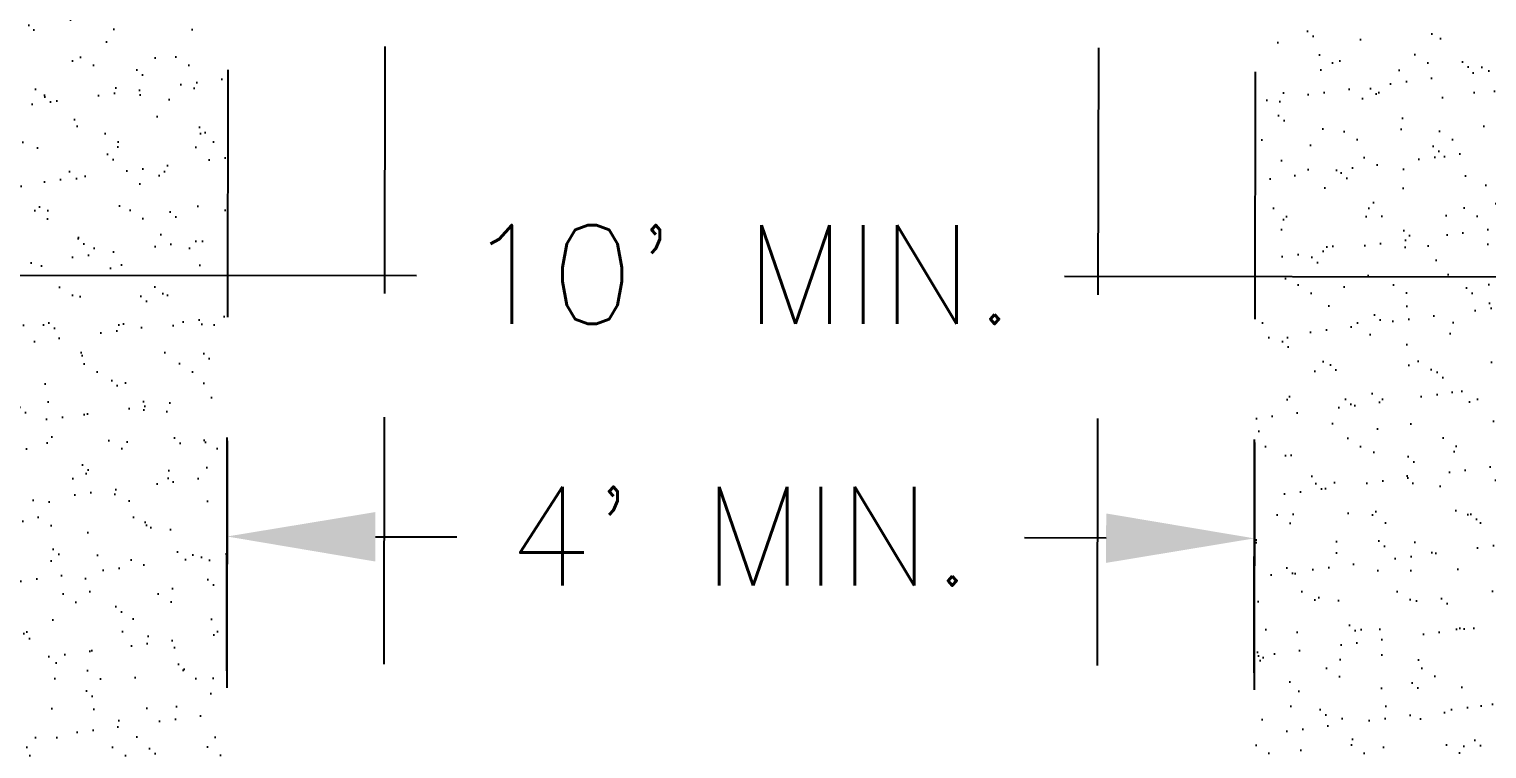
# Model space of a CAD drawing. Header units: feet. Extents: x 0 to 10.5, y 0 to 7.5.
# Drawn here: x 5.448 to 6.923, y 3.097 to 3.825 of the extents above; entities that cross this region are included whole.
import ezdxf

# ---------------------------------------------------------------- set-up
doc = ezdxf.new("R2010")
doc.units = ezdxf.units.FT
doc.header["$MEASUREMENT"] = 0
doc.header["$PDMODE"] = 66
doc.linetypes.add('HIDDEN', pattern=[0.375, 0.25, -0.125])
doc.layers.get('DEFPOINTS').update_dxf_attribs({"linetype": 'CONTINUOUS'})
doc.layers.add('MECK-DETAIL', color=7, linetype='CONTINUOUS')
doc.styles.add('ROMANS', font='romans.shx', dxfattribs={"height": 0.1})
doc.dimstyles.get("Standard").update_dxf_attribs({"dimtxt": 0.18, "dimasz": 0.15, "dimexe": 0.1, "dimexo": 0.05, "dimgap": 0.03, "dimtad": 0, "dimtih": 1, "dimtoh": 1, "dimdec": 4, "dimzin": 0, "dimdsep": 46, "dimtxsty": 'ROMANS', "dimcen": 0.09, "dimadec": 0, "dimazin": 0, "dimtfac": 1, "dimtdec": 4, "dimtofl": 0, "dimtmove": 2, "dimatfit": 3, "dimfxl": 0, "dimtolj": 1, "dimtzin": 0, "dimarcsym": 0})
pattern_1 = [(37.5, (-63.68541, -38.22017), (-0.001950356, 0.059656957), [0, -0.047061167, 0, -0.0526342, 0, -0.050312103]), (7.5, (-63.68541, -38.22017), (0.05479458, 0.087377294), [0, -0.02538826, 0, -0.042416973, 0, -0.01625468]), (327.5, (-63.723494, -38.22017), (0.096417862, 0.00017521), [0, -0.015480647, 0, -0.05573033, 0, -0.07275904]), (317.5, (-63.723494, -38.22017), (0.09307357, 0.02717397), [0, -0.007740323, 0, -0.036534327, 0, -0.041797747])]

# ---------------------------------------------------------------- blocks, each defined once
blk = doc.blocks.new('*D12')
at = {"layer": 'DEFPOINTS', "color": 0}
for p in [(6.6878, 3.3096), (5.6481, 3.1257), (6.6875, 3.1237)]:
    blk.add_point(p, dxfattribs=at)
at = {"layer": 'MECK-DETAIL', "color": 0, "lineweight": -2}
for p, q in [((5.6482, 3.1757), (5.6487, 3.4115)), ((6.6876, 3.1737), (6.688, 3.4096)), ((5.7985, 3.3112), (5.8808, 3.3111)), ((6.5378, 3.3098), (6.4551, 3.31))]:
    blk.add_line(p, q, dxfattribs=at)
at = {"layer": 'MECK-DETAIL', "color": 0}
for points in [[(5.7985, 3.3362), (5.7984, 3.2862), (5.6485, 3.3115)], [(6.5379, 3.3348), (6.5378, 3.2848), (6.6878, 3.3096)]]:
    blk.add_solid(points, dxfattribs=at)
at = {"layer": 'MECK-DETAIL', "color": 0, "insert": (6.1679, 3.3119), "char_height": 0.1, "attachment_point": 5, "style": 'ROMANS'}
blk.add_mtext("\\A1;4' MIN.", dxfattribs=at)
blk = doc.blocks.new('*D13')
at = {"layer": 'DEFPOINTS', "color": 0}
for p in [(7.5637, 3.5732), (4.774, 3.392), (7.5635, 3.3885)]:
    blk.add_point(p, dxfattribs=at)
at = {"layer": 'MECK-DETAIL', "color": 0, "lineweight": -2}
for p, q in [((4.7741, 3.442), (4.7744, 3.6768)), ((7.5636, 3.4385), (7.5639, 3.6732)), ((4.9242, 3.5766), (5.8403, 3.5754)), ((7.4137, 3.5734), (6.4956, 3.5746))]:
    blk.add_line(p, q, dxfattribs=at)
at = {"layer": 'MECK-DETAIL', "color": 0}
for points in [[(4.9243, 3.6016), (4.9242, 3.5516), (4.7742, 3.5768)], [(7.4138, 3.5984), (7.4137, 3.5484), (7.5637, 3.5732)]]:
    blk.add_solid(points, dxfattribs=at)
at = {"layer": 'MECK-DETAIL', "color": 0, "insert": (6.1679, 3.5766), "char_height": 0.1, "attachment_point": 5, "style": 'ROMANS'}
blk.add_mtext("\\A1;10' MIN.", dxfattribs=at)

msp = doc.modelspace()

# ---------------------------------------------------------------- hatches: boundary and pattern name
at = {"layer": 'MECK-DETAIL'}
h = msp.add_hatch(dxfattribs=at)
h.set_pattern_fill('AR-SAND', color=256, scale=0.030961, style=0)
h.set_pattern_definition(pattern_1)
h.paths.add_polyline_path([(4.77485, 3.84468), (5.64946, 3.84305), (5.64729, 2.67738), (5.31641, 2.67801), (4.7728, 2.74794)])
h = msp.add_hatch(dxfattribs=at)
h.set_pattern_fill('AR-SAND', color=256, scale=0.030961, style=0)
h.set_pattern_definition(pattern_1)
h.paths.add_polyline_path([(7.48644, 3.0799), (7.50825, 2.94022), (7.55339, 2.9461), (7.56349, 2.74651), (7.56349, 3.83949), (6.68881, 3.84112), (6.68664, 2.67642), (7.01976, 2.67642), (7.09031, 2.68551), (7.08662, 2.78787), (6.9467, 2.77087), (6.9116, 3.00976)])

# ---------------------------------------------------------------- linework, layer by layer
at = {"layer": 'MECK-DETAIL', "linetype": 'HIDDEN'}
for p, q in [((5.65075, 4.53341), (5.64785, 2.97964)), ((6.6901, 4.53147), (6.68721, 2.9777)), ((5.80888, 4.1823), (5.80552, 2.3752)), ((6.53066, 4.18095), (6.52729, 2.37386))]:
    msp.add_line(p, q, dxfattribs=at)

# ---------------------------------------------------------------- dimensions: what is measured, and where the dimension line sits
at = {"layer": 'MECK-DETAIL'}
for base, p1, p2, angle, text, picture, middle in [((7.56373, 3.5732), (4.774, 3.39204), (7.56349, 3.38848), 359.9268, "10' MIN.", '*D13', (6.16794, 3.57661)), ((6.68782, 3.30957), (5.64812, 3.12567), (6.68748, 3.12373), 359.89328, "4' MIN.", '*D12', (6.16794, 3.31186))]:
    dim = msp.add_linear_dim(base=base, p1=p1, p2=p2, angle=angle, text=text, dimstyle='Standard', override={"dimtxt": 0.1, "dimtxsty": 'ROMANS'}, dxfattribs=at)
    dim.commit()
    dim.dimension.update_dxf_attribs({"geometry": picture, "text_midpoint": middle, "dimtype": 161})

doc.saveas('drawing.dxf')
